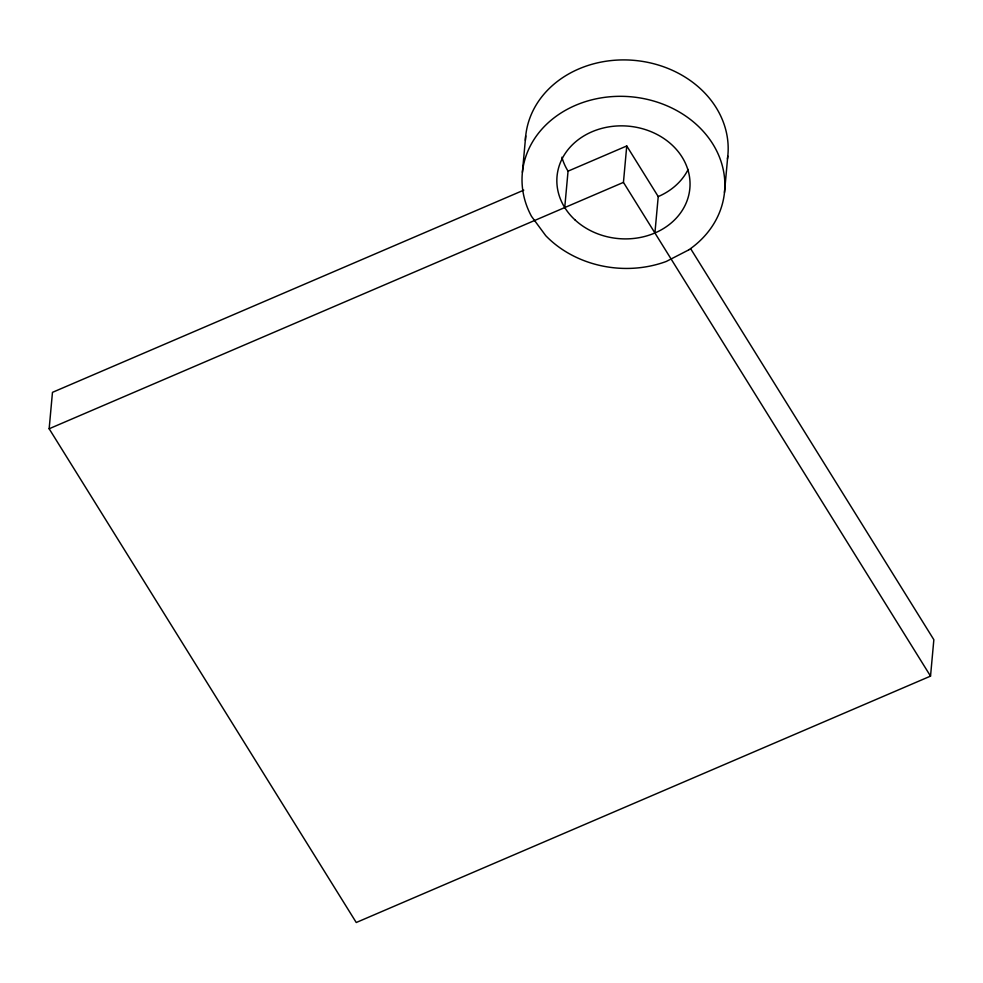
<?xml version="1.0" encoding="UTF-8"?>
<svg xmlns="http://www.w3.org/2000/svg" width="983" height="983" viewBox="0 0 983 983"><rect width="100%" height="100%" fill="white"/><g stroke="black" fill="none" stroke-linecap="round" stroke-linejoin="round"><path stroke-width="1.47" d="M690.619 248.65L933.85 639.712L930.532 676.12L356.251 922.509L49.15 428.76L52.468 392.352L523.767 190.149M522.403 172.295L525.708 135.887M564.734 207.56L568.051 171.153A66.684 56.436 5.2 0 1 561.895 157.206M930.532 676.12L623.443 182.383L626.749 145.963L568.051 171.153M654.911 232.983L658.229 196.575L626.749 145.963M724.483 192.471L727.789 156.051M49.15 428.76L623.443 182.383M688.161 169.432A66.684 56.436 5.2 0 1 658.229 196.575M525.389 140.348A101.544 85.926 5.2 0 1 634.711 60.418A101.544 85.926 5.2 0 1 727.432 159.013M688.641 249.952L666.314 261.441A101.544 85.926 5.2 0 1 545.749 235.687L531.52 216.383A101.544 85.926 5.2 0 1 572.72 106.582A101.544 85.926 5.2 0 1 706.519 135.162A101.544 85.926 5.2 0 1 688.641 249.952M574.883 219.799A66.684 56.436 5.2 0 0 687.203 200.348A66.684 56.436 5.2 0 0 608.231 126.979A66.684 56.436 5.2 0 0 574.883 219.799"/></g></svg>
